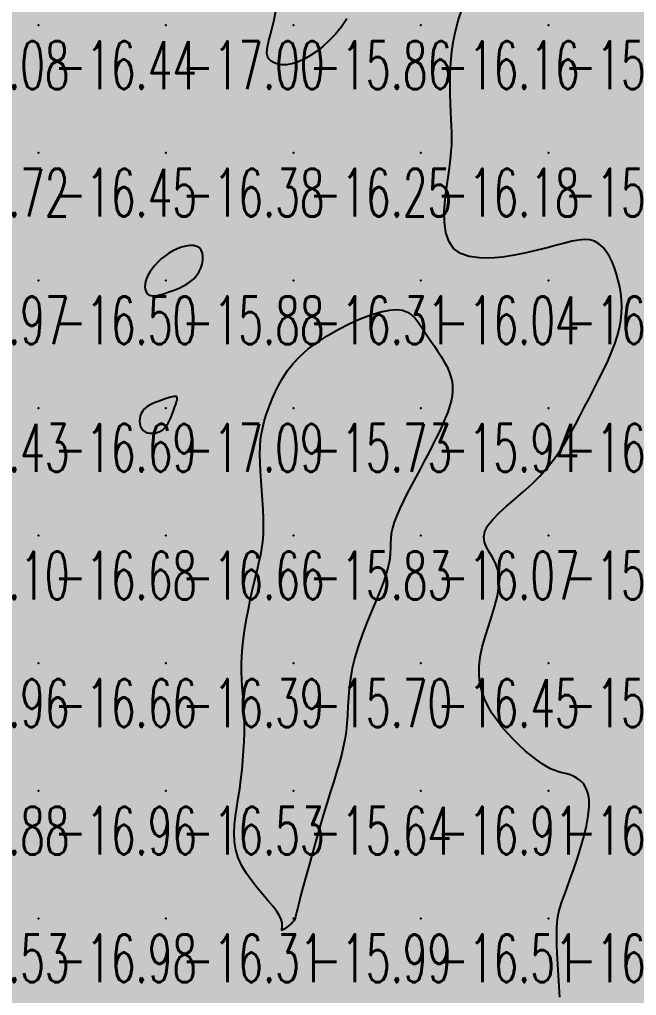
# Model space of a CAD drawing. Header units: millimetres. Extents: x 88261 to 90953, y 390274 to 392322.
# Drawn here: x 89458.8 to 89507.1, y 391561.2 to 391637.7 of the extents above; entities that cross this region are included whole.
import ezdxf
from ezdxf.enums import TextEntityAlignment as Align

# ---------------------------------------------------------------- set-up
doc = ezdxf.new("R2010")
doc.units = ezdxf.units.MM
doc.header["$LTSCALE"] = 25
for name, color, linetype in [('CN_03_00', 7, 'Continuous'), ('COTEAlt', 7, 'Continuous'), ('TN_COLORIAGE', 7, 'Continuous')]:
    doc.layers.add(name, color=color, linetype=linetype)
doc.styles.add('Simplex 1.0', font='Simplex.shx', dxfattribs={"width": 0.99, "height": 2.5})
doc.styles.get("Standard").update_dxf_attribs({"font": 'times.ttf'})

# ---------------------------------------------------------------- blocks, each defined once
blk = doc.blocks.new('COTE')
at = {"color": 0}
blk.add_point((0, 0), dxfattribs=at)
at = {"layer": 'COTEAlt'}
blk.add_attdef('ALT', text='', height=3.75, dxfattribs=at).set_placement((1.25, -1.25), align=Align.TOP_LEFT)

msp = doc.modelspace()

# ---------------------------------------------------------------- linework, layer by layer
at = {"layer": 'CN_03_00', "elevation": -16, "flags": 128}
for points in [[(89484.446, 391637.729), (89484.015, 391637.113), (89483.55, 391636.547), (89483.061, 391636.032), (89482.557, 391635.573), (89482.047, 391635.173), (89481.539, 391634.834), (89481.044, 391634.56), (89480.569, 391634.355), (89480.124, 391634.219), (89479.713, 391634.149), (89479.341, 391634.14), (89479.013, 391634.186), (89478.732, 391634.282), (89478.504, 391634.422), (89478.332, 391634.601), (89478.222, 391634.814), (89478.174, 391635.058), (89478.183, 391635.339), (89478.238, 391635.668), (89478.33, 391636.054), (89478.448, 391636.508), (89478.584, 391637.037), (89478.728, 391637.653), (89478.87, 391638.365)], [(89501.126, 391561.076), (89501.073, 391561.911), (89501.021, 391562.775), (89500.973, 391563.639), (89500.933, 391564.471), (89500.905, 391565.241), (89500.892, 391565.918), (89500.897, 391566.482), (89500.923, 391566.953), (89500.973, 391567.362), (89501.05, 391567.741), (89501.157, 391568.12), (89501.296, 391568.531), (89501.47, 391569.005), (89501.682, 391569.572), (89501.932, 391570.255), (89502.206, 391571.032), (89502.488, 391571.874), (89502.761, 391572.749), (89503.009, 391573.629), (89503.216, 391574.483), (89503.364, 391575.28), (89503.439, 391575.99), (89503.427, 391576.59), (89503.338, 391577.084), (89503.185, 391577.484), (89502.983, 391577.802), (89502.744, 391578.049), (89502.482, 391578.236), (89502.211, 391578.376), (89501.944, 391578.479), (89501.692, 391578.558), (89501.449, 391578.623), (89501.208, 391578.686), (89500.961, 391578.757), (89500.7, 391578.849), (89500.415, 391578.971), (89500.1, 391579.136), (89499.745, 391579.354), (89499.347, 391579.633), (89498.913, 391579.97), (89498.454, 391580.357), (89497.982, 391580.787), (89497.507, 391581.253), (89497.043, 391581.747), (89496.598, 391582.264), (89496.186, 391582.795), (89495.816, 391583.335), (89495.495, 391583.888), (89495.228, 391584.457), (89495.02, 391585.049), (89494.877, 391585.668), (89494.804, 391586.318), (89494.806, 391587.005), (89494.89, 391587.734), (89495.054, 391588.505), (89495.279, 391589.307), (89495.536, 391590.125), (89495.8, 391590.942), (89496.043, 391591.744), (89496.239, 391592.514), (89496.362, 391593.238), (89496.384, 391593.899), (89496.29, 391594.488), (89496.107, 391595.012), (89495.872, 391595.485), (89495.624, 391595.922), (89495.4, 391596.335), (89495.238, 391596.738), (89495.176, 391597.145), (89495.252, 391597.569), (89495.491, 391598.022), (89495.876, 391598.503), (89496.377, 391599.012), (89496.963, 391599.546), (89497.604, 391600.104), (89498.271, 391600.683), (89498.933, 391601.282), (89499.56, 391601.898), (89500.13, 391602.531), (89500.644, 391603.179), (89501.112, 391603.841), (89501.543, 391604.515), (89501.945, 391605.202), (89502.329, 391605.899), (89502.702, 391606.606), (89503.075, 391607.322), (89503.454, 391608.045), (89503.832, 391608.771), (89504.203, 391609.495), (89504.559, 391610.212), (89504.89, 391610.917), (89505.189, 391611.606), (89505.449, 391612.272), (89505.661, 391612.912), (89505.818, 391613.522), (89505.924, 391614.104), (89505.983, 391614.663), (89505.999, 391615.202), (89505.975, 391615.726), (89505.918, 391616.237), (89505.83, 391616.741), (89505.716, 391617.242), (89505.58, 391617.74), (89505.42, 391618.227), (89505.235, 391618.692), (89505.023, 391619.124), (89504.782, 391619.513), (89504.51, 391619.846), (89504.206, 391620.114), (89503.868, 391620.304), (89503.493, 391620.41), (89503.076, 391620.438), (89502.611, 391620.401), (89502.092, 391620.308), (89501.514, 391620.17), (89500.87, 391619.998), (89500.154, 391619.804), (89499.362, 391619.598), (89498.492, 391619.393), (89497.572, 391619.209), (89496.634, 391619.067), (89495.709, 391618.989), (89494.831, 391618.997), (89494.032, 391619.111), (89493.344, 391619.355), (89492.799, 391619.75), (89492.421, 391620.307), (89492.192, 391621.001), (89492.087, 391621.797), (89492.078, 391622.66), (89492.14, 391623.554), (89492.247, 391624.444), (89492.371, 391625.295), (89492.487, 391626.072), (89492.573, 391626.749), (89492.629, 391627.341), (89492.66, 391627.871), (89492.669, 391628.365), (89492.662, 391628.846), (89492.642, 391629.338), (89492.615, 391629.866), (89492.585, 391630.453), (89492.557, 391631.117), (89492.538, 391631.851), (89492.533, 391632.638), (89492.55, 391633.465), (89492.595, 391634.317), (89492.676, 391635.179), (89492.798, 391636.036), (89492.97, 391636.874), (89493.192, 391637.68), (89493.453, 391638.454)]]:
    msp.add_lwpolyline(points, dxfattribs=at)
at = {"layer": 'CN_03_00', "flags": 128}
for points, elevation in [([(89468.655, 391617.157), (89468.615, 391616.94), (89468.606, 391616.741), (89468.627, 391616.563), (89468.674, 391616.406), (89468.745, 391616.275), (89468.837, 391616.169), (89468.948, 391616.093), (89469.076, 391616.046), (89469.22, 391616.027), (89469.382, 391616.032), (89469.561, 391616.06), (89469.759, 391616.107), (89469.976, 391616.17), (89470.213, 391616.247), (89470.469, 391616.335), (89470.745, 391616.432), (89471.035, 391616.539), (89471.331, 391616.662), (89471.626, 391616.803), (89471.913, 391616.965), (89472.184, 391617.152), (89472.433, 391617.367), (89472.653, 391617.614), (89472.836, 391617.894), (89472.98, 391618.196), (89473.082, 391618.508), (89473.14, 391618.819), (89473.15, 391619.115), (89473.11, 391619.385), (89473.019, 391619.615), (89472.872, 391619.794), (89472.67, 391619.911), (89472.421, 391619.97), (89472.133, 391619.975), (89471.818, 391619.931), (89471.484, 391619.843), (89471.141, 391619.717), (89470.8, 391619.556), (89470.47, 391619.367), (89470.159, 391619.153), (89469.87, 391618.921), (89469.607, 391618.674), (89469.37, 391618.417), (89469.161, 391618.156), (89468.984, 391617.895), (89468.839, 391617.638), (89468.729, 391617.391), (89468.655, 391617.157)], -16), ([(89480.666, 391568.417), (89480.559, 391568), (89480.483, 391567.696), (89480.434, 391567.487), (89480.404, 391567.353), (89480.389, 391567.274), (89480.382, 391567.231), (89480.377, 391567.205), (89480.368, 391567.178), (89480.355, 391567.147), (89480.334, 391567.111), (89480.304, 391567.069), (89480.263, 391567.02), (89480.21, 391566.963), (89480.142, 391566.896), (89480.058, 391566.82), (89479.958, 391566.733), (89479.847, 391566.642), (89479.732, 391566.551), (89479.619, 391566.467), (89479.515, 391566.395), (89479.428, 391566.343), (89479.364, 391566.314), (89479.33, 391566.316), (89479.328, 391566.353), (89479.346, 391566.428), (89479.368, 391566.544), (89479.376, 391566.701), (89479.355, 391566.902), (89479.288, 391567.149), (89479.157, 391567.444), (89478.947, 391567.788), (89478.647, 391568.182), (89478.276, 391568.623), (89477.858, 391569.106), (89477.418, 391569.625), (89476.98, 391570.176), (89476.569, 391570.755), (89476.21, 391571.355), (89475.927, 391571.973), (89475.739, 391572.605), (89475.637, 391573.249), (89475.608, 391573.906), (89475.636, 391574.576), (89475.707, 391575.26), (89475.807, 391575.958), (89475.92, 391576.67), (89476.034, 391577.396), (89476.135, 391578.136), (89476.221, 391578.883), (89476.292, 391579.631), (89476.346, 391580.373), (89476.385, 391581.101), (89476.406, 391581.808), (89476.411, 391582.488), (89476.398, 391583.132), (89476.368, 391583.738), (89476.327, 391584.314), (89476.281, 391584.872), (89476.236, 391585.423), (89476.199, 391585.979), (89476.177, 391586.551), (89476.175, 391587.153), (89476.2, 391587.794), (89476.256, 391588.484), (89476.341, 391589.211), (89476.45, 391589.961), (89476.577, 391590.721), (89476.717, 391591.475), (89476.866, 391592.211), (89477.019, 391592.912), (89477.17, 391593.566), (89477.316, 391594.163), (89477.452, 391594.713), (89477.575, 391595.232), (89477.684, 391595.736), (89477.775, 391596.241), (89477.844, 391596.762), (89477.89, 391597.315), (89477.909, 391597.915), (89477.9, 391598.574), (89477.869, 391599.28), (89477.823, 391600.018), (89477.769, 391600.771), (89477.714, 391601.523), (89477.667, 391602.259), (89477.633, 391602.962), (89477.621, 391603.617), (89477.637, 391604.211), (89477.679, 391604.753), (89477.748, 391605.253), (89477.84, 391605.723), (89477.956, 391606.175), (89478.093, 391606.619), (89478.249, 391607.069), (89478.424, 391607.534), (89478.617, 391608.024), (89478.839, 391608.538), (89479.1, 391609.069), (89479.411, 391609.614), (89479.783, 391610.169), (89480.228, 391610.727), (89480.756, 391611.286), (89481.38, 391611.839), (89482.103, 391612.382), (89482.903, 391612.903), (89483.754, 391613.39), (89484.627, 391613.832), (89485.493, 391614.217), (89486.326, 391614.533), (89487.095, 391614.767), (89487.775, 391614.909), (89488.344, 391614.949), (89488.812, 391614.896), (89489.197, 391614.761), (89489.517, 391614.555), (89489.789, 391614.291), (89490.032, 391613.98), (89490.263, 391613.632), (89490.499, 391613.261), (89490.755, 391612.875), (89491.025, 391612.48), (89491.301, 391612.078), (89491.575, 391611.673), (89491.838, 391611.267), (89492.08, 391610.863), (89492.293, 391610.465), (89492.469, 391610.075), (89492.6, 391609.695), (89492.687, 391609.321), (89492.73, 391608.948), (89492.731, 391608.57), (89492.692, 391608.183), (89492.614, 391607.781), (89492.498, 391607.359), (89492.346, 391606.911), (89492.159, 391606.433), (89491.942, 391605.927), (89491.697, 391605.396), (89491.427, 391604.842), (89491.137, 391604.268), (89490.829, 391603.675), (89490.508, 391603.068), (89490.176, 391602.448), (89489.838, 391601.82), (89489.502, 391601.19), (89489.176, 391600.565), (89488.87, 391599.956), (89488.591, 391599.368), (89488.348, 391598.811), (89488.151, 391598.292), (89488.007, 391597.82), (89487.921, 391597.398), (89487.879, 391597.01), (89487.863, 391596.639), (89487.856, 391596.265), (89487.839, 391595.869), (89487.796, 391595.43), (89487.706, 391594.932), (89487.554, 391594.353), (89487.327, 391593.681), (89487.038, 391592.928), (89486.705, 391592.111), (89486.348, 391591.247), (89485.986, 391590.355), (89485.638, 391589.451), (89485.323, 391588.553), (89485.059, 391587.679), (89484.861, 391586.842), (89484.72, 391586.044), (89484.625, 391585.281), (89484.561, 391584.549), (89484.517, 391583.847), (89484.48, 391583.171), (89484.436, 391582.517), (89484.374, 391581.883), (89484.281, 391581.264), (89484.159, 391580.649), (89484.008, 391580.026), (89483.831, 391579.381), (89483.63, 391578.702), (89483.405, 391577.976), (89483.16, 391577.191), (89482.896, 391576.333), (89482.615, 391575.397), (89482.325, 391574.406), (89482.033, 391573.39), (89481.747, 391572.378), (89481.474, 391571.4), (89481.222, 391570.486), (89480.999, 391569.666), (89480.812, 391568.969), (89480.666, 391568.417)], -16), ([(89470.164, 391605.686), (89470.304, 391605.857), (89470.427, 391606.047), (89470.535, 391606.251), (89470.629, 391606.462), (89470.714, 391606.676), (89470.79, 391606.887), (89470.862, 391607.089), (89470.93, 391607.277), (89470.992, 391607.451), (89471.047, 391607.608), (89471.09, 391607.747), (89471.12, 391607.867), (89471.133, 391607.968), (89471.128, 391608.047), (89471.099, 391608.104), (89471.047, 391608.137), (89470.971, 391608.15), (89470.872, 391608.143), (89470.751, 391608.12), (89470.609, 391608.082), (89470.448, 391608.033), (89470.268, 391607.973), (89470.069, 391607.907), (89469.855, 391607.834), (89469.631, 391607.754), (89469.403, 391607.665), (89469.177, 391607.564), (89468.961, 391607.45), (89468.761, 391607.321), (89468.583, 391607.173), (89468.434, 391607.006), (89468.319, 391606.819), (89468.239, 391606.617), (89468.194, 391606.407), (89468.183, 391606.197), (89468.205, 391605.993), (89468.261, 391605.802), (89468.35, 391605.632), (89468.47, 391605.49), (89468.622, 391605.381), (89468.799, 391605.306), (89468.994, 391605.264), (89469.201, 391605.256), (89469.412, 391605.28), (89469.62, 391605.335), (89469.819, 391605.422), (89470.002, 391605.539), (89470.164, 391605.686)], -17)]:
    msp.add_lwpolyline(points, close=True, dxfattribs=dict(at, elevation=elevation))
at = {"layer": 'TN_COLORIAGE', "color": 183}
for points in [[(89450.249, 391647.239, -16.123), (89450.249, 391637.239, -16.123), (89460.249, 391647.239, -16.123)], [(89450.249, 391637.239, -16.123), (89460.249, 391637.239, -16.123), (89460.249, 391647.239, -16.123)], [(89460.249, 391647.239, -16.74), (89460.249, 391637.239, -16.74), (89470.249, 391647.239, -16.74)], [(89460.249, 391637.239, -16.74), (89470.249, 391637.239, -16.74), (89470.249, 391647.239, -16.74)], [(89470.249, 391637.239, -16), (89479.728, 391646.719, -16), (89470.249, 391647.239, -16), (89479.561, 391647.239, -16)], [(89478.993, 391637.239, -16.995), (89479.728, 391646.719, -16.995), (89470.249, 391637.239, -16.995)], [(89490.249, 391637.239, -16), (89484.899, 391637.239, -16), (89490.249, 391647.239, -16), (89486.833, 391643.824, -16)], [(89490.249, 391637.239, -16), (89495.733, 391642.724, -16), (89490.249, 391647.239, -16), (89493.787, 391647.239, -16)], [(89492.379, 391637.239, -16.164), (89495.733, 391642.724, -16.164), (89490.249, 391637.239, -16.164)], [(89450.249, 391637.239, -16.444), (89450.249, 391627.239, -16.444), (89460.249, 391637.239, -16.444)], [(89450.249, 391627.239, -16.444), (89460.249, 391627.239, -16.444), (89460.249, 391637.239, -16.444)], [(89460.249, 391637.239, -16.995), (89460.249, 391627.239, -16.995), (89470.249, 391637.239, -16.995)], [(89460.249, 391627.239, -16.995), (89470.249, 391627.239, -16.995), (89470.249, 391637.239, -16.995)], [(89470.249, 391637.239, -16), (89478.993, 391637.239, -16), (89470.249, 391627.239, -16), (89477.522, 391634.513, -16)], [(89480.249, 391627.239, -16), (89480.249, 391633.594, -16), (89490.249, 391637.239, -16), (89484.899, 391637.239, -16)], [(89480.249, 391627.239, -16.164), (89490.249, 391627.239, -16.164), (89490.249, 391637.239, -16.164)], [(89490.249, 391627.239, -16), (89492.569, 391629.56, -16), (89490.249, 391637.239, -16), (89492.379, 391637.239, -16)], [(89470.249, 391627.239, -16), (89477.522, 391634.513, -16), (89480.249, 391627.239, -16), (89480.249, 391633.594, -16)], [(89492.569, 391629.56, -16.184), (89492.858, 391627.239, -16.184), (89490.249, 391627.239, -16.184)], [(89450.249, 391617.239, -16.448), (89460.249, 391617.239, -16.448), (89460.249, 391627.239, -16.448)], [(89450.249, 391627.239, -16.448), (89450.249, 391617.239, -16.448), (89460.249, 391627.239, -16.448)], [(89460.249, 391627.239, -16.381), (89460.249, 391617.239, -16.381), (89470.249, 391627.239, -16.381)], [(89460.249, 391617.239, -16), (89468.337, 391617.239, -16), (89470.249, 391627.239, -16), (89470.249, 391619.621, -16)], [(89470.249, 391627.239, -16), (89470.249, 391619.621, -16), (89480.249, 391627.239, -16), (89473.485, 391620.475, -16)], [(89480.249, 391617.239, -16), (89473.046, 391617.239, -16), (89480.249, 391627.239, -16), (89473.485, 391620.475, -16)], [(89480.249, 391627.239, -16.184), (89480.249, 391617.239, -16.184), (89490.249, 391627.239, -16.184)], [(89480.249, 391617.239, -16.184), (89490.249, 391617.239, -16.184), (89490.249, 391627.239, -16.184)], [(89490.249, 391627.239, -16), (89492.858, 391627.239, -16), (89490.249, 391617.239, -16), (89490.922, 391617.913, -16)], [(89500.249, 391619.609, -16.161), (89504.253, 391621.244, -16.161), (89500.249, 391617.239, -16.161)], [(89504.253, 391621.244, -16.161), (89505.946, 391617.239, -16.161), (89500.249, 391617.239, -16.161)], [(89500.249, 391617.239, -16), (89500.249, 391619.609, -16), (89490.249, 391617.239, -16), (89490.922, 391617.913, -16)], [(89450.249, 391617.239, -16.504), (89450.249, 391607.239, -16.504), (89460.249, 391617.239, -16.504)], [(89450.249, 391607.239, -16.504), (89460.249, 391607.239, -16.504), (89460.249, 391617.239, -16.504)], [(89460.249, 391607.239, -16), (89468.776, 391615.766, -16), (89460.249, 391617.239, -16), (89468.337, 391617.239, -16)], [(89471.365, 391608.355, -16), (89470.249, 391607.961, -16), (89480.249, 391617.239, -16), (89470.249, 391616.251, -16)], [(89470.249, 391616.251, -16.307), (89473.046, 391617.239, -16.307), (89480.249, 391617.239, -16.307)], [(89471.365, 391608.355, -16), (89470.889, 391607.239, -16), (89480.249, 391617.239, -16), (89478.245, 391607.239, -16)], [(89478.245, 391607.239, -16.307), (89480.249, 391611.941, -16.307), (89480.249, 391617.239, -16.307)], [(89480.249, 391617.239, -16), (89480.249, 391611.941, -16), (89490.249, 391617.239, -16), (89489.038, 391616.029, -16)], [(89489.038, 391616.029, -16.038), (89490.249, 391613.396, -16.038), (89490.249, 391617.239, -16.038)], [(89500.249, 391617.239, -16), (89492.962, 391609.953, -16), (89490.249, 391617.239, -16), (89490.249, 391613.396, -16)], [(89500.249, 391607.239, -16), (89492.716, 391607.239, -16), (89500.249, 391617.239, -16), (89492.962, 391609.953, -16)], [(89500.249, 391607.239, -16), (89506.258, 391613.248, -16), (89500.249, 391617.239, -16), (89505.946, 391617.239, -16)], [(89468.056, 391607.239, -16), (89470.249, 391607.961, -16), (89460.249, 391607.239, -16), (89470.249, 391616.251, -16)], [(89470.249, 391616.251, -16.69), (89468.776, 391615.766, -16.69), (89460.249, 391607.239, -16.69)], [(89502.986, 391607.239, -16.184), (89506.258, 391613.248, -16.184), (89500.249, 391607.239, -16.184)], [(89450.249, 391607.239, -16.69), (89450.249, 391597.239, -16.69), (89460.249, 391607.239, -16.69)], [(89450.249, 391597.239, -16.69), (89460.249, 391597.239, -16.69), (89460.249, 391607.239, -16.69)], [(89468.056, 391607.239, -16.676), (89468.129, 391605.12, -16.676), (89460.249, 391607.239, -16.676), (89460.249, 391597.239, -16.676)], [(89470.249, 391605.219, -16), (89470.889, 391607.239, -16), (89470.249, 391597.239, -16), (89478.245, 391607.239, -16)], [(89478.245, 391607.239, -16.656), (89477.315, 391604.305, -16.656), (89470.249, 391597.239, -16.656)], [(89500.249, 391607.239, -16), (89500.249, 391601.728, -16), (89490.249, 391597.239, -16), (89493.381, 391597.239, -16)], [(89500.249, 391607.239, -16), (89492.716, 391607.239, -16), (89490.249, 391597.239, -16), (89490.249, 391602.553, -16)], [(89502.986, 391607.239, -16.184), (89500.249, 391601.728, -16.184), (89500.249, 391607.239, -16.184)], [(89468.129, 391605.12, -16.656), (89470.249, 391605.219, -16.656), (89460.249, 391597.239, -16.656), (89470.249, 391597.239, -16.656)], [(89477.315, 391604.305, -16.656), (89478.225, 391597.239, -16.656), (89470.249, 391597.239, -16.656)], [(89487.343, 391597.239, -16.068), (89490.249, 391602.553, -16.068), (89490.249, 391597.239, -16.068)], [(89460.249, 391597.239, -16), (89450.775, 391587.766, -16), (89450.249, 391597.239, -16), (89450.249, 391590.006, -16)], [(89460.249, 391597.239, -16), (89450.775, 391587.766, -16), (89460.249, 391587.239, -16), (89450.789, 391587.239, -16)], [(89460.249, 391597.239, -16.656), (89460.249, 391587.239, -16.656), (89470.249, 391597.239, -16.656)], [(89460.249, 391587.239, -16.656), (89470.249, 391587.239, -16.656), (89470.249, 391597.239, -16.656)], [(89470.249, 391597.239, -16), (89478.225, 391597.239, -16), (89470.249, 391587.239, -16), (89477.239, 391594.229, -16)], [(89490.249, 391587.239, -16), (89484.305, 391587.239, -16), (89490.249, 391597.239, -16), (89488.419, 391595.41, -16)], [(89488.419, 391595.41, -16.068), (89487.343, 391597.239, -16.068), (89490.249, 391597.239, -16.068)], [(89490.249, 391587.239, -16), (89497.739, 391594.729, -16), (89490.249, 391597.239, -16), (89493.381, 391597.239, -16)], [(89493.969, 391587.239, -16.446), (89497.739, 391594.729, -16.446), (89490.249, 391587.239, -16.446)], [(89475.843, 391587.239, -16.387), (89477.239, 391594.229, -16.387), (89470.249, 391587.239, -16.387)], [(89451.77, 391578.761, -16.658), (89450.789, 391587.239, -16.658), (89460.249, 391587.239, -16.658)], [(89460.249, 391577.239, -16), (89451.345, 391577.239, -16), (89460.249, 391587.239, -16), (89451.77, 391578.761, -16)], [(89460.249, 391587.239, -16.387), (89460.249, 391577.239, -16.387), (89470.249, 391587.239, -16.387)], [(89460.249, 391577.239, -16.387), (89470.249, 391577.239, -16.387), (89470.249, 391587.239, -16.387)], [(89470.249, 391577.239, -16), (89476.588, 391583.579, -16), (89470.249, 391587.239, -16), (89475.843, 391587.239, -16)], [(89490.249, 391577.239, -16), (89483.08, 391577.239, -16), (89490.249, 391587.239, -16), (89484.714, 391581.705, -16)], [(89484.714, 391581.705, -16.446), (89484.305, 391587.239, -16.446), (89490.249, 391587.239, -16.446)], [(89490.249, 391577.239, -16), (89495.725, 391582.715, -16), (89490.249, 391587.239, -16), (89493.969, 391587.239, -16)], [(89476.192, 391577.239, -16.527), (89476.588, 391583.579, -16.527), (89470.249, 391577.239, -16.527)], [(89490.249, 391577.239, -16), (89495.725, 391582.715, -16), (89500.249, 391577.239, -16), (89500.249, 391578.667, -16)], [(89500.249, 391578.667, -16.125), (89501.752, 391578.742, -16.125), (89500.249, 391577.239, -16.125)], [(89501.752, 391578.742, -16.125), (89504.408, 391577.239, -16.125), (89500.249, 391577.239, -16.125)], [(89460.249, 391577.239, -16), (89451.345, 391577.239, -16), (89450.249, 391567.239, -16), (89450.249, 391575.417, -16)], [(89450.249, 391567.239, -16.96), (89460.249, 391567.239, -16.96), (89460.249, 391577.239, -16.96)], [(89460.249, 391577.239, -16.527), (89460.249, 391567.239, -16.527), (89470.249, 391577.239, -16.527)], [(89460.249, 391567.239, -16.527), (89470.249, 391567.239, -16.527), (89470.249, 391577.239, -16.527)], [(89470.249, 391577.239, -16), (89476.192, 391577.239, -16), (89470.249, 391567.239, -16), (89474.85, 391571.84, -16)], [(89490.249, 391577.239, -16), (89480.343, 391567.334, -16), (89490.249, 391567.239, -16), (89480.417, 391567.239, -16)], [(89483.08, 391577.239, -16.912), (89480.343, 391567.334, -16.912), (89490.249, 391577.239, -16.912)], [(89490.249, 391567.239, -16.125), (89500.249, 391567.239, -16.125), (89500.249, 391577.239, -16.125)], [(89490.249, 391577.239, -16.125), (89490.249, 391567.239, -16.125), (89500.249, 391577.239, -16.125)], [(89500.249, 391577.239, -16), (89504.408, 391577.239, -16), (89500.249, 391567.239, -16), (89501.248, 391568.239, -16)], [(89474.85, 391571.84, -16.307), (89479.973, 391567.239, -16.307), (89470.249, 391567.239, -16.307)], [(89500.695, 391567.239, -16.02), (89501.248, 391568.239, -16.02), (89500.249, 391567.239, -16.02)], [(89450.249, 391557.239, -16.975), (89460.249, 391557.239, -16.975), (89460.249, 391567.239, -16.975)], [(89450.249, 391567.239, -16.975), (89450.249, 391557.239, -16.975), (89460.249, 391567.239, -16.975)], [(89460.249, 391557.239, -16.307), (89470.249, 391557.239, -16.307), (89470.249, 391567.239, -16.307)], [(89460.249, 391567.239, -16.307), (89460.249, 391557.239, -16.307), (89470.249, 391567.239, -16.307)], [(89470.249, 391567.239, -16), (89479.973, 391567.239, -16), (89470.249, 391557.239, -16), (89478.939, 391565.929, -16)], [(89480.249, 391557.239, -16.509), (89490.249, 391557.239, -16.509), (89490.249, 391567.239, -16.509)], [(89490.249, 391567.239, -16), (89480.417, 391567.239, -16), (89480.249, 391557.239, -16), (89480.249, 391566.937, -16)], [(89490.249, 391557.239, -16.02), (89500.249, 391557.239, -16.02), (89500.249, 391567.239, -16.02)], [(89490.249, 391567.239, -16.02), (89490.249, 391557.239, -16.02), (89500.249, 391567.239, -16.02)], [(89500.249, 391557.239, -16), (89501.323, 391558.314, -16), (89500.249, 391567.239, -16), (89500.695, 391567.239, -16)], [(89480.249, 391557.239, -16), (89480.249, 391566.937, -16), (89470.249, 391557.239, -16), (89478.939, 391565.929, -16)]]:
    msp.add_solid(points, dxfattribs=at)
at = {"layer": 'TN_COLORIAGE', "color": 241}
for points in [[(89479.728, 391646.719, -15.857), (89478.993, 391637.239, -15.857), (89480.249, 391647.239, -15.857), (89480.249, 391637.239, -15.857)], [(89484.492, 391647.239, -15.857), (89486.833, 391643.824, -15.857), (89480.249, 391647.239, -15.857), (89480.249, 391637.239, -15.857)], [(89495.733, 391642.724, -15.392), (89492.379, 391637.239, -15.392), (89500.249, 391647.239, -15.392), (89500.249, 391637.239, -15.392)], [(89500.249, 391647.239, -15.323), (89500.249, 391637.239, -15.323), (89510.249, 391647.239, -15.323)], [(89500.249, 391637.239, -15.323), (89510.249, 391637.239, -15.323), (89510.249, 391647.239, -15.323)], [(89486.833, 391643.824, -15.857), (89484.899, 391637.239, -15.857), (89480.249, 391637.239, -15.857)], [(89477.522, 391634.513, -15.857), (89478.993, 391637.239, -15.857), (89480.249, 391637.239, -15.857)], [(89480.249, 391633.594, -15.857), (89477.522, 391634.513, -15.857), (89480.249, 391637.239, -15.857)], [(89484.899, 391637.239, -15.857), (89480.249, 391633.594, -15.857), (89480.249, 391637.239, -15.857)], [(89492.379, 391637.239, -15.392), (89492.569, 391629.56, -15.392), (89500.249, 391637.239, -15.392)], [(89492.858, 391627.239, -15.392), (89492.569, 391629.56, -15.392), (89500.249, 391627.239, -15.392), (89500.249, 391637.239, -15.392)], [(89500.249, 391637.239, -15.55), (89500.249, 391627.239, -15.55), (89510.249, 391637.239, -15.55)], [(89500.249, 391627.239, -15.55), (89510.249, 391627.239, -15.55), (89510.249, 391637.239, -15.55)], [(89490.922, 391617.913, -15.48), (89492.858, 391627.239, -15.48), (89500.249, 391627.239, -15.48)], [(89490.922, 391617.913, -15.48), (89500.249, 391619.609, -15.48), (89500.249, 391627.239, -15.48)], [(89504.253, 391621.244, -15.48), (89500.249, 391619.609, -15.48), (89510.249, 391627.239, -15.48), (89500.249, 391627.239, -15.48)], [(89505.946, 391617.239, -15.758), (89504.253, 391621.244, -15.758), (89510.249, 391617.239, -15.758), (89510.249, 391627.239, -15.758)], [(89473.485, 391620.475, -15.881), (89470.249, 391619.621, -15.881), (89470.249, 391617.239, -15.881)], [(89473.485, 391620.475, -15.881), (89473.046, 391617.239, -15.881), (89470.249, 391617.239, -15.881)], [(89470.249, 391619.621, -15.881), (89468.337, 391617.239, -15.881), (89470.249, 391617.239, -15.881)], [(89468.337, 391617.239, -15.881), (89468.776, 391615.766, -15.881), (89470.249, 391617.239, -15.881)], [(89468.776, 391615.766, -15.881), (89470.249, 391616.251, -15.881), (89470.249, 391617.239, -15.881)], [(89473.046, 391617.239, -15.881), (89470.249, 391616.251, -15.881), (89470.249, 391617.239, -15.881)], [(89506.258, 391613.248, -15.513), (89502.986, 391607.239, -15.513), (89510.249, 391617.239, -15.513), (89510.249, 391607.239, -15.513)], [(89505.946, 391617.239, -15.878), (89506.258, 391613.248, -15.878), (89510.249, 391617.239, -15.878)], [(89489.038, 391616.029, -15.728), (89480.249, 391611.941, -15.728), (89480.249, 391607.239, -15.728)], [(89490.249, 391613.396, -15.728), (89489.038, 391616.029, -15.728), (89490.249, 391607.239, -15.728), (89480.249, 391607.239, -15.728)], [(89490.249, 391613.396, -15.94), (89492.962, 391609.953, -15.94), (89490.249, 391607.239, -15.94)], [(89480.249, 391611.941, -15.728), (89478.245, 391607.239, -15.728), (89480.249, 391607.239, -15.728)], [(89492.962, 391609.953, -15.94), (89492.716, 391607.239, -15.94), (89490.249, 391607.239, -15.94)], [(89477.315, 391604.305, -15.728), (89478.245, 391607.239, -15.728), (89480.249, 391607.239, -15.728)], [(89478.225, 391597.239, -15.728), (89477.315, 391604.305, -15.728), (89480.249, 391597.239, -15.728), (89480.249, 391607.239, -15.728)], [(89480.249, 391607.239, -15.94), (89480.249, 391597.239, -15.94), (89490.249, 391607.239, -15.94)], [(89490.249, 391602.553, -15.834), (89487.343, 391597.239, -15.834), (89490.249, 391607.239, -15.834), (89480.249, 391597.239, -15.834)], [(89490.249, 391602.553, -15.94), (89492.716, 391607.239, -15.94), (89490.249, 391607.239, -15.94)], [(89500.249, 391601.728, -15.513), (89502.986, 391607.239, -15.513), (89500.249, 391597.239, -15.513), (89510.249, 391607.239, -15.513)], [(89500.249, 391597.239, -15.513), (89510.249, 391597.239, -15.513), (89510.249, 391607.239, -15.513)], [(89493.381, 391597.239, -15.851), (89500.249, 391601.728, -15.851), (89500.249, 391597.239, -15.851)], [(89477.239, 391594.229, -15.696), (89475.843, 391587.239, -15.696), (89480.249, 391597.239, -15.696), (89480.249, 391587.239, -15.696)], [(89477.239, 391594.229, -15.834), (89478.225, 391597.239, -15.834), (89480.249, 391597.239, -15.834)], [(89487.343, 391597.239, -15.696), (89488.419, 391595.41, -15.696), (89480.249, 391597.239, -15.696), (89480.249, 391587.239, -15.696)], [(89493.381, 391597.239, -15.851), (89497.739, 391594.729, -15.851), (89500.249, 391597.239, -15.851)], [(89497.739, 391594.729, -15.247), (89493.969, 391587.239, -15.247), (89500.249, 391597.239, -15.247), (89500.249, 391587.239, -15.247)], [(89500.249, 391597.239, -15.494), (89500.249, 391587.239, -15.494), (89510.249, 391597.239, -15.494)], [(89500.249, 391587.239, -15.494), (89510.249, 391587.239, -15.494), (89510.249, 391597.239, -15.494)], [(89488.419, 391595.41, -15.696), (89484.305, 391587.239, -15.696), (89480.249, 391587.239, -15.696)], [(89475.843, 391587.239, -15.696), (89476.588, 391583.579, -15.696), (89480.249, 391587.239, -15.696)], [(89476.588, 391583.579, -15.64), (89476.192, 391577.239, -15.64), (89480.249, 391587.239, -15.64), (89480.249, 391577.239, -15.64)], [(89484.305, 391587.239, -15.64), (89484.714, 391581.705, -15.64), (89480.249, 391587.239, -15.64), (89480.249, 391577.239, -15.64)], [(89493.969, 391587.239, -15.247), (89495.725, 391582.715, -15.247), (89500.249, 391587.239, -15.247)], [(89500.249, 391578.667, -15.247), (89495.725, 391582.715, -15.247), (89500.249, 391587.239, -15.247)], [(89501.752, 391578.742, -15.247), (89500.249, 391578.667, -15.247), (89510.249, 391587.239, -15.247), (89500.249, 391587.239, -15.247)], [(89504.408, 391577.239, -15.291), (89501.752, 391578.742, -15.291), (89510.249, 391577.239, -15.291), (89510.249, 391587.239, -15.291)], [(89484.714, 391581.705, -15.64), (89483.08, 391577.239, -15.64), (89480.249, 391577.239, -15.64)], [(89474.85, 391571.84, -15.64), (89476.192, 391577.239, -15.64), (89480.249, 391577.239, -15.64)], [(89479.973, 391567.239, -15.64), (89474.85, 391571.84, -15.64), (89480.249, 391567.239, -15.64), (89480.249, 391577.239, -15.64)], [(89480.343, 391567.334, -15.64), (89483.08, 391577.239, -15.64), (89480.249, 391567.239, -15.64), (89480.249, 391577.239, -15.64)], [(89501.248, 391568.239, -15.582), (89500.695, 391567.239, -15.582), (89510.249, 391577.239, -15.582), (89510.249, 391567.239, -15.582)], [(89501.248, 391568.239, -15.824), (89504.408, 391577.239, -15.824), (89510.249, 391577.239, -15.824)], [(89478.939, 391565.929, -15.991), (89480.249, 391566.937, -15.991), (89480.249, 391567.239, -15.991)], [(89478.939, 391565.929, -15.991), (89479.973, 391567.239, -15.991), (89480.249, 391567.239, -15.991)], [(89480.417, 391567.239, -15.991), (89480.343, 391567.334, -15.991), (89480.249, 391567.239, -15.991)], [(89480.249, 391566.937, -15.991), (89480.417, 391567.239, -15.991), (89480.249, 391567.239, -15.991)], [(89500.695, 391567.239, -15.582), (89501.323, 391558.314, -15.582), (89510.249, 391567.239, -15.582)], [(89501.34, 391557.239, -15.582), (89501.323, 391558.314, -15.582), (89510.249, 391557.239, -15.582), (89510.249, 391567.239, -15.582)]]:
    msp.add_solid(points, dxfattribs=at)
at = {"layer": 'TN_COLORIAGE', "color": 193}
for points in [[(89470.249, 391607.961, -17.087), (89468.056, 391607.239, -17.087), (89470.249, 391607.239, -17.087)], [(89470.889, 391607.239, -17.087), (89471.365, 391608.355, -17.087), (89470.249, 391607.239, -17.087)], [(89470.249, 391607.961, -17.087), (89471.365, 391608.355, -17.087), (89470.249, 391607.239, -17.087)], [(89468.129, 391605.12, -17.087), (89468.056, 391607.239, -17.087), (89470.249, 391607.239, -17.087)], [(89470.249, 391605.219, -17.087), (89468.129, 391605.12, -17.087), (89470.249, 391607.239, -17.087)], [(89470.889, 391607.239, -17.087), (89470.249, 391605.219, -17.087), (89470.249, 391607.239, -17.087)]]:
    msp.add_solid(points, dxfattribs=at)

# ---------------------------------------------------------------- block references
at = {"layer": 'COTEAlt'}
ref = msp.add_blockref('COTE', (89450.249, 391637.239), dxfattribs=at)
ref.add_attrib('ALT', '-16.08', dxfattribs={"height": 3.75, "style": 'Simplex 1.0', "width": 0.6}).set_placement((89451.499, 391635.989), align=Align.TOP_LEFT)
ref = msp.add_blockref('COTE', (89460.249, 391637.239), dxfattribs=at)
ref.add_attrib('ALT', '-16.44', dxfattribs={"height": 3.75, "style": 'Simplex 1.0', "width": 0.6}).set_placement((89461.499, 391635.989), align=Align.TOP_LEFT)
ref = msp.add_blockref('COTE', (89470.249, 391637.239), dxfattribs=at)
ref.add_attrib('ALT', '-17.00', dxfattribs={"height": 3.75, "style": 'Simplex 1.0', "width": 0.6}).set_placement((89471.499, 391635.989), align=Align.TOP_LEFT)
ref = msp.add_blockref('COTE', (89480.249, 391637.239), dxfattribs=at)
ref.add_attrib('ALT', '-15.86', dxfattribs={"height": 3.75, "style": 'Simplex 1.0', "width": 0.6}).set_placement((89481.499, 391635.989), align=Align.TOP_LEFT)
ref = msp.add_blockref('COTE', (89490.249, 391637.239), dxfattribs=at)
ref.add_attrib('ALT', '-16.16', dxfattribs={"height": 3.75, "style": 'Simplex 1.0', "width": 0.6}).set_placement((89491.499, 391635.989), align=Align.TOP_LEFT)
ref = msp.add_blockref('COTE', (89500.249, 391637.239), dxfattribs=at)
ref.add_attrib('ALT', '-15.39', dxfattribs={"height": 3.75, "style": 'Simplex 1.0', "width": 0.6}).set_placement((89501.499, 391635.989), align=Align.TOP_LEFT)
ref = msp.add_blockref('COTE', (89450.249, 391627.239), dxfattribs=at)
ref.add_attrib('ALT', '-16.72', dxfattribs={"height": 3.75, "style": 'Simplex 1.0', "width": 0.6}).set_placement((89451.499, 391625.989), align=Align.TOP_LEFT)
ref = msp.add_blockref('COTE', (89460.249, 391627.239), dxfattribs=at)
ref.add_attrib('ALT', '-16.45', dxfattribs={"height": 3.75, "style": 'Simplex 1.0', "width": 0.6}).set_placement((89461.499, 391625.989), align=Align.TOP_LEFT)
ref = msp.add_blockref('COTE', (89470.249, 391627.239), dxfattribs=at)
ref.add_attrib('ALT', '-16.38', dxfattribs={"height": 3.75, "style": 'Simplex 1.0', "width": 0.6}).set_placement((89471.499, 391625.989), align=Align.TOP_LEFT)
ref = msp.add_blockref('COTE', (89480.249, 391627.239), dxfattribs=at)
ref.add_attrib('ALT', '-16.25', dxfattribs={"height": 3.75, "style": 'Simplex 1.0', "width": 0.6}).set_placement((89481.499, 391625.989), align=Align.TOP_LEFT)
ref = msp.add_blockref('COTE', (89490.249, 391627.239), dxfattribs=at)
ref.add_attrib('ALT', '-16.18', dxfattribs={"height": 3.75, "style": 'Simplex 1.0', "width": 0.6}).set_placement((89491.499, 391625.989), align=Align.TOP_LEFT)
ref = msp.add_blockref('COTE', (89500.249, 391627.239), dxfattribs=at)
ref.add_attrib('ALT', '-15.48', dxfattribs={"height": 3.75, "style": 'Simplex 1.0', "width": 0.6}).set_placement((89501.499, 391625.989), align=Align.TOP_LEFT)
ref = msp.add_blockref('COTE', (89450.249, 391617.239), dxfattribs=at)
ref.add_attrib('ALT', '-16.97', dxfattribs={"height": 3.75, "style": 'Simplex 1.0', "width": 0.6}).set_placement((89451.499, 391615.989), align=Align.TOP_LEFT)
ref = msp.add_blockref('COTE', (89460.249, 391617.239), dxfattribs=at)
ref.add_attrib('ALT', '-16.50', dxfattribs={"height": 3.75, "style": 'Simplex 1.0', "width": 0.6}).set_placement((89461.499, 391615.989), align=Align.TOP_LEFT)
ref = msp.add_blockref('COTE', (89470.249, 391617.239), dxfattribs=at)
ref.add_attrib('ALT', '-15.88', dxfattribs={"height": 3.75, "style": 'Simplex 1.0', "width": 0.6}).set_placement((89471.499, 391615.989), align=Align.TOP_LEFT)
ref = msp.add_blockref('COTE', (89480.249, 391617.239), dxfattribs=at)
ref.add_attrib('ALT', '-16.31', dxfattribs={"height": 3.75, "style": 'Simplex 1.0', "width": 0.6}).set_placement((89481.499, 391615.989), align=Align.TOP_LEFT)
ref = msp.add_blockref('COTE', (89490.249, 391617.239), dxfattribs=at)
ref.add_attrib('ALT', '-16.04', dxfattribs={"height": 3.75, "style": 'Simplex 1.0', "width": 0.6}).set_placement((89491.499, 391615.989), align=Align.TOP_LEFT)
ref = msp.add_blockref('COTE', (89500.249, 391617.239), dxfattribs=at)
ref.add_attrib('ALT', '-16.16', dxfattribs={"height": 3.75, "style": 'Simplex 1.0', "width": 0.6}).set_placement((89501.499, 391615.989), align=Align.TOP_LEFT)
ref = msp.add_blockref('COTE', (89450.249, 391607.239), dxfattribs=at)
ref.add_attrib('ALT', '-16.43', dxfattribs={"height": 3.75, "style": 'Simplex 1.0', "width": 0.6}).set_placement((89451.499, 391605.989), align=Align.TOP_LEFT)
ref = msp.add_blockref('COTE', (89460.249, 391607.239), dxfattribs=at)
ref.add_attrib('ALT', '-16.69', dxfattribs={"height": 3.75, "style": 'Simplex 1.0', "width": 0.6}).set_placement((89461.499, 391605.989), align=Align.TOP_LEFT)
ref = msp.add_blockref('COTE', (89470.249, 391607.239), dxfattribs=at)
ref.add_attrib('ALT', '-17.09', dxfattribs={"height": 3.75, "style": 'Simplex 1.0', "width": 0.6}).set_placement((89471.499, 391605.989), align=Align.TOP_LEFT)
ref = msp.add_blockref('COTE', (89480.249, 391607.239), dxfattribs=at)
ref.add_attrib('ALT', '-15.73', dxfattribs={"height": 3.75, "style": 'Simplex 1.0', "width": 0.6}).set_placement((89481.499, 391605.989), align=Align.TOP_LEFT)
ref = msp.add_blockref('COTE', (89490.249, 391607.239), dxfattribs=at)
ref.add_attrib('ALT', '-15.94', dxfattribs={"height": 3.75, "style": 'Simplex 1.0', "width": 0.6}).set_placement((89491.499, 391605.989), align=Align.TOP_LEFT)
ref = msp.add_blockref('COTE', (89500.249, 391607.239), dxfattribs=at)
ref.add_attrib('ALT', '-16.18', dxfattribs={"height": 3.75, "style": 'Simplex 1.0', "width": 0.6}).set_placement((89501.499, 391605.989), align=Align.TOP_LEFT)
ref = msp.add_blockref('COTE', (89450.249, 391597.239), dxfattribs=at)
ref.add_attrib('ALT', '-16.10', dxfattribs={"height": 3.75, "style": 'Simplex 1.0', "width": 0.6}).set_placement((89451.499, 391595.989), align=Align.TOP_LEFT)
ref = msp.add_blockref('COTE', (89460.249, 391597.239), dxfattribs=at)
ref.add_attrib('ALT', '-16.68', dxfattribs={"height": 3.75, "style": 'Simplex 1.0', "width": 0.6}).set_placement((89461.499, 391595.989), align=Align.TOP_LEFT)
ref = msp.add_blockref('COTE', (89470.249, 391597.239), dxfattribs=at)
ref.add_attrib('ALT', '-16.66', dxfattribs={"height": 3.75, "style": 'Simplex 1.0', "width": 0.6}).set_placement((89471.499, 391595.989), align=Align.TOP_LEFT)
ref = msp.add_blockref('COTE', (89480.249, 391597.239), dxfattribs=at)
ref.add_attrib('ALT', '-15.83', dxfattribs={"height": 3.75, "style": 'Simplex 1.0', "width": 0.6}).set_placement((89481.499, 391595.989), align=Align.TOP_LEFT)
ref = msp.add_blockref('COTE', (89490.249, 391597.239), dxfattribs=at)
ref.add_attrib('ALT', '-16.07', dxfattribs={"height": 3.75, "style": 'Simplex 1.0', "width": 0.6}).set_placement((89491.499, 391595.989), align=Align.TOP_LEFT)
ref = msp.add_blockref('COTE', (89500.249, 391597.239), dxfattribs=at)
ref.add_attrib('ALT', '-15.85', dxfattribs={"height": 3.75, "style": 'Simplex 1.0', "width": 0.6}).set_placement((89501.499, 391595.989), align=Align.TOP_LEFT)
ref = msp.add_blockref('COTE', (89450.249, 391587.239), dxfattribs=at)
ref.add_attrib('ALT', '-15.96', dxfattribs={"height": 3.75, "style": 'Simplex 1.0', "width": 0.6}).set_placement((89451.499, 391585.989), align=Align.TOP_LEFT)
ref = msp.add_blockref('COTE', (89460.249, 391587.239), dxfattribs=at)
ref.add_attrib('ALT', '-16.66', dxfattribs={"height": 3.75, "style": 'Simplex 1.0', "width": 0.6}).set_placement((89461.499, 391585.989), align=Align.TOP_LEFT)
ref = msp.add_blockref('COTE', (89470.249, 391587.239), dxfattribs=at)
ref.add_attrib('ALT', '-16.39', dxfattribs={"height": 3.75, "style": 'Simplex 1.0', "width": 0.6}).set_placement((89471.499, 391585.989), align=Align.TOP_LEFT)
ref = msp.add_blockref('COTE', (89480.249, 391587.239), dxfattribs=at)
ref.add_attrib('ALT', '-15.70', dxfattribs={"height": 3.75, "style": 'Simplex 1.0', "width": 0.6}).set_placement((89481.499, 391585.989), align=Align.TOP_LEFT)
ref = msp.add_blockref('COTE', (89490.249, 391587.239), dxfattribs=at)
ref.add_attrib('ALT', '-16.45', dxfattribs={"height": 3.75, "style": 'Simplex 1.0', "width": 0.6}).set_placement((89491.499, 391585.989), align=Align.TOP_LEFT)
ref = msp.add_blockref('COTE', (89500.249, 391587.239), dxfattribs=at)
ref.add_attrib('ALT', '-15.25', dxfattribs={"height": 3.75, "style": 'Simplex 1.0', "width": 0.6}).set_placement((89501.499, 391585.989), align=Align.TOP_LEFT)
ref = msp.add_blockref('COTE', (89450.249, 391577.239), dxfattribs=at)
ref.add_attrib('ALT', '-15.88', dxfattribs={"height": 3.75, "style": 'Simplex 1.0', "width": 0.6}).set_placement((89451.499, 391575.989), align=Align.TOP_LEFT)
ref = msp.add_blockref('COTE', (89460.249, 391577.239), dxfattribs=at)
ref.add_attrib('ALT', '-16.96', dxfattribs={"height": 3.75, "style": 'Simplex 1.0', "width": 0.6}).set_placement((89461.499, 391575.989), align=Align.TOP_LEFT)
ref = msp.add_blockref('COTE', (89470.249, 391577.239), dxfattribs=at)
ref.add_attrib('ALT', '-16.53', dxfattribs={"height": 3.75, "style": 'Simplex 1.0', "width": 0.6}).set_placement((89471.499, 391575.989), align=Align.TOP_LEFT)
ref = msp.add_blockref('COTE', (89480.249, 391577.239), dxfattribs=at)
ref.add_attrib('ALT', '-15.64', dxfattribs={"height": 3.75, "style": 'Simplex 1.0', "width": 0.6}).set_placement((89481.499, 391575.989), align=Align.TOP_LEFT)
ref = msp.add_blockref('COTE', (89490.249, 391577.239), dxfattribs=at)
ref.add_attrib('ALT', '-16.91', dxfattribs={"height": 3.75, "style": 'Simplex 1.0', "width": 0.6}).set_placement((89491.499, 391575.989), align=Align.TOP_LEFT)
ref = msp.add_blockref('COTE', (89500.249, 391577.239), dxfattribs=at)
ref.add_attrib('ALT', '-16.13', dxfattribs={"height": 3.75, "style": 'Simplex 1.0', "width": 0.6}).set_placement((89501.499, 391575.989), align=Align.TOP_LEFT)
ref = msp.add_blockref('COTE', (89450.249, 391567.239), dxfattribs=at)
ref.add_attrib('ALT', '-16.53', dxfattribs={"height": 3.75, "style": 'Simplex 1.0', "width": 0.6}).set_placement((89451.499, 391565.989), align=Align.TOP_LEFT)
ref = msp.add_blockref('COTE', (89460.249, 391567.239), dxfattribs=at)
ref.add_attrib('ALT', '-16.98', dxfattribs={"height": 3.75, "style": 'Simplex 1.0', "width": 0.6}).set_placement((89461.499, 391565.989), align=Align.TOP_LEFT)
ref = msp.add_blockref('COTE', (89470.249, 391567.239), dxfattribs=at)
ref.add_attrib('ALT', '-16.31', dxfattribs={"height": 3.75, "style": 'Simplex 1.0', "width": 0.6}).set_placement((89471.499, 391565.989), align=Align.TOP_LEFT)
ref = msp.add_blockref('COTE', (89480.249, 391567.239), dxfattribs=at)
ref.add_attrib('ALT', '-15.99', dxfattribs={"height": 3.75, "style": 'Simplex 1.0', "width": 0.6}).set_placement((89481.499, 391565.989), align=Align.TOP_LEFT)
ref = msp.add_blockref('COTE', (89490.249, 391567.239), dxfattribs=at)
ref.add_attrib('ALT', '-16.51', dxfattribs={"height": 3.75, "style": 'Simplex 1.0', "width": 0.6}).set_placement((89491.499, 391565.989), align=Align.TOP_LEFT)
ref = msp.add_blockref('COTE', (89500.249, 391567.239), dxfattribs=at)
ref.add_attrib('ALT', '-16.02', dxfattribs={"height": 3.75, "style": 'Simplex 1.0', "width": 0.6}).set_placement((89501.499, 391565.989), align=Align.TOP_LEFT)

doc.saveas('drawing.dxf')
